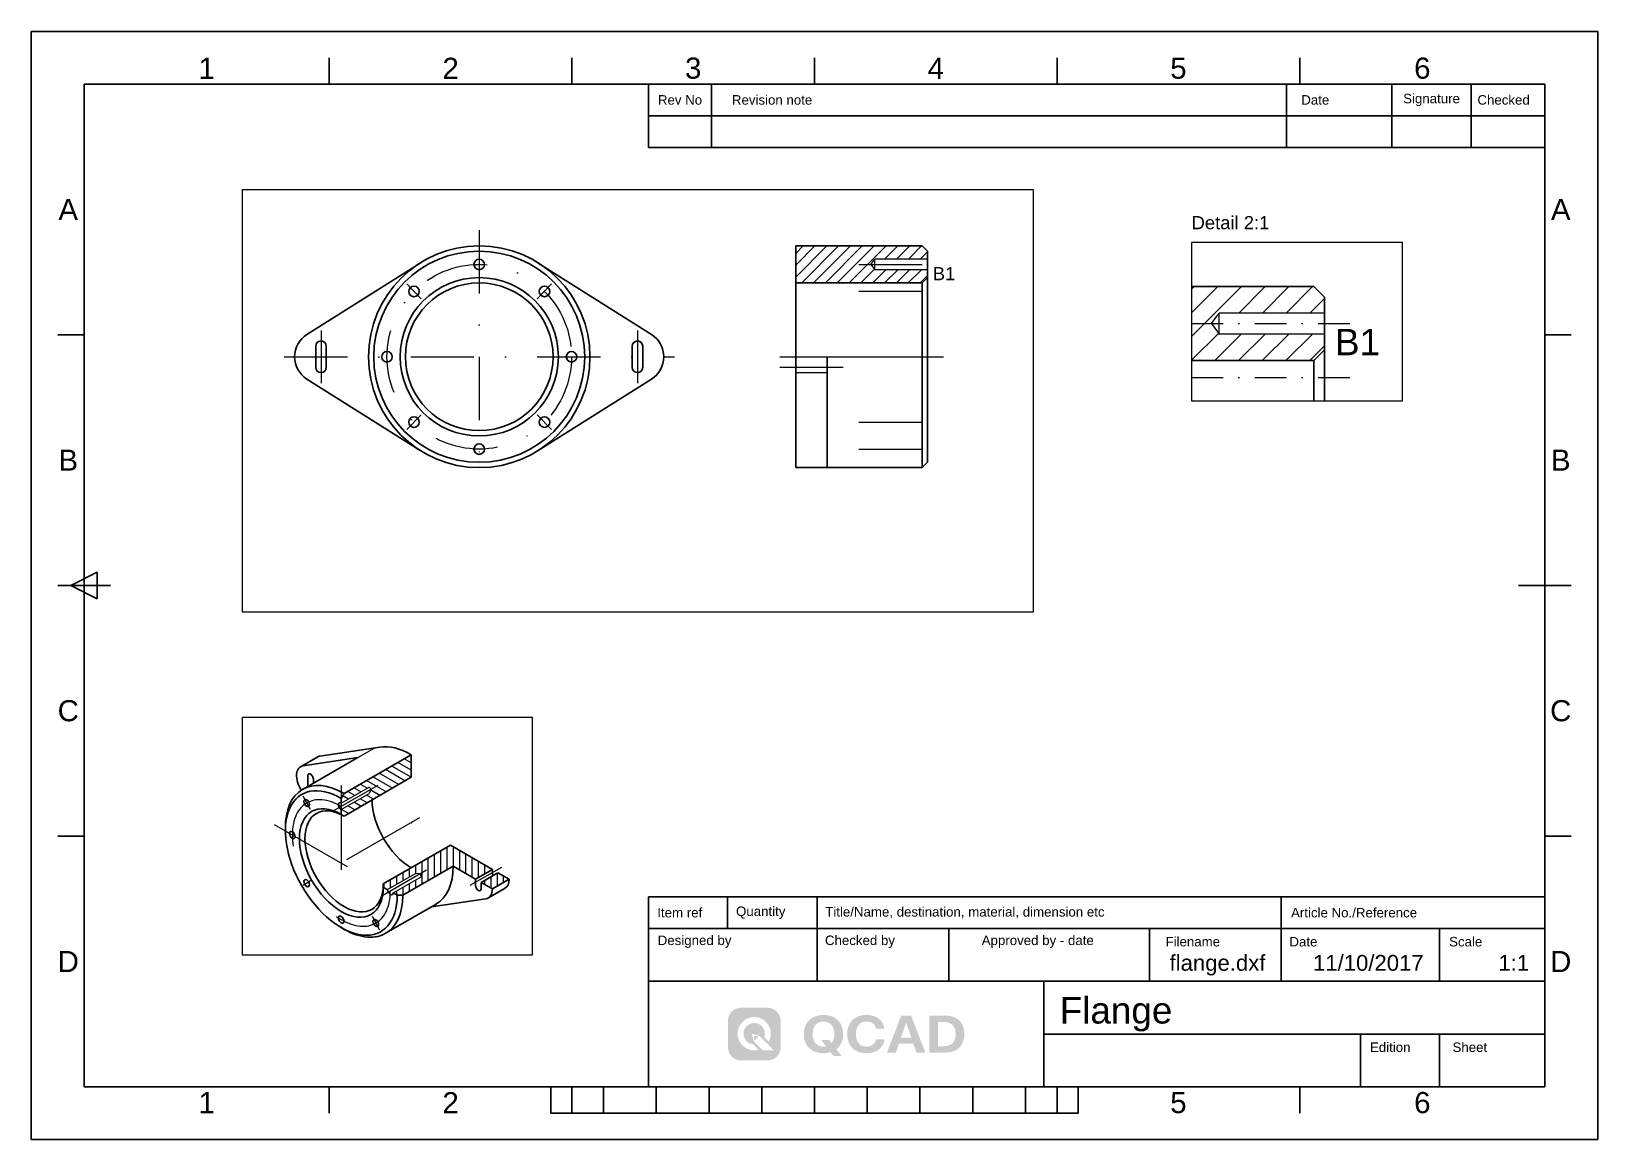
# Paper-space layout 'Layout' of a CAD drawing. Header units: millimetres. Extents: x 0 to 297, y 0 to 210.
# The model-space entities are those that its viewports show. They can reach past a viewport. Long polylines and large blocks are cut down to what shows.
import ezdxf
from ezdxf.enums import TextEntityAlignment as Align

# ---------------------------------------------------------------- set-up
doc = ezdxf.new("R2010")
doc.units = ezdxf.units.MM
doc.linetypes.add('DASHDOT', pattern=[24, 12, -5.95, 0.1, -5.95])
doc.linetypes.add('DASHED', pattern=[18, 12, -6])
doc.layers.get('0').update_dxf_attribs({"lineweight": 25})
for name, color, linetype, lineweight in [('border', 7, 'Continuous', 25), ('center', 1, 'DASHDOT', 9), ('hatch', 7, 'Continuous', 5), ('hidden', 7, 'DASHED', 18), ('revision', 7, 'Continuous', 25), ('thin', 7, 'Continuous', 13), ('thin2', 7, 'Continuous', 0), ('title', 7, 'Continuous', 25)]:
    doc.layers.add(name, color=color, linetype=linetype, lineweight=lineweight)
doc.layers.add('viewports', color=30, linetype='DASHED', lineweight=0, plot=False)
doc.styles.add('textstyle3', font='Arial.ttf')

# ---------------------------------------------------------------- blocks, each defined once
blk = doc.blocks.new('Revision')
at = {"layer": 'revision'}
for p, q in [((-169.9999999999999, 5.68e-14), (-14, 5.68e-14)), ((-170, -5.999999999999943), (-169.9999999999999, 5.68e-14)), ((-158.0000000000001, -5.999999999999886), (-157.9999999999999, 5.68e-14)), ((-48.99999999999997, -5.999999999999886), (-48.99999999999989, 5.68e-14)), ((-28.99999999999977, -6.000000000000284), (-28.99999999999989, 5.68e-14)), ((0, -5.68e-14), (-14, 5.68e-14)), ((-14, -5.999999999999943), (-14, 5.68e-14)), ((0, -6.000000000000057), (0, -5.68e-14)), ((0, -5.999999999999943), (-170, -5.999999999999943)), ((-170, -5.999999999999943), (-170, -11.99999999999994)), ((-170, -5.999999999999943), (-169.9999999999999, -5.999999999999943)), ((-169.9999999999999, -5.999999999999943), (-158.0000000000001, -5.999999999999943)), ((-158.0000000000001, -5.999999999999943), (-158.0000000000001, -11.99999999999994)), ((-158.0000000000001, -5.999999999999943), (-48.99999999999997, -6.000000000000284)), ((-48.99999999999997, -5.999999999999886), (-48.99999999999997, -11.99999999999994)), ((-48.99999999999997, -6.000000000000284), (-28.99999999999989, -6.000000000000284)), ((-28.99999999999977, -5.999999999999943), (-28.99999999999977, -11.99999999999994)), ((-28.99999999999989, -6.000000000000284), (-14, -6.000000000000284)), ((-14, -6.000000000000284), (-14, -11.99999999999994)), ((-14, -6.000000000000284), (2.274e-13, -6.000000000000284)), ((0, -11.99999999999994), (0, -5.999999999999943)), ((-170, -11.99999999999994), (0, -11.99999999999994))]:
    blk.add_line(p, q, dxfattribs=at)
at = {"layer": 'revision', "char_height": 1.8, "attachment_point": 5, "style": 'textstyle3'}
for s, insert in [('Rev No', (-164, -3.000000000000626)), ('Revision note', (-146.5429576580047, -3.000000000000471)), ('Date', (-43.55038933388607, -2.999999999999962)), ('Signature', (-21.49999999999989, -2.999999999999944)), ('Checked', (-7.837882783136308, -2.999999999999941))]:
    blk.add_mtext(s, dxfattribs=dict(at, insert=insert))
blk = doc.blocks.new('Title')
at = {"layer": 'title', "transparency": 33554687}
h = blk.add_hatch(color=256, dxfattribs=at)
edge = h.paths.add_edge_path(flags=0)
edge.add_arc((-149.9299033405268, 10.08096857729721), 3.149999999999917, 128.9692347175015, 285.5459817557481)
edge.add_line((-149.0856666896232, 7.046209200135566), (-150.1131479183119, 8.07369042882392))
edge.add_arc((-149.9299033405267, 10.0809685772971), 2.01562500000013, 122.6298025197768, 264.78392183753897, ccw=False)
edge.add_arc((-149.9299033405267, 10.08096857729721), 2.015625000000022, -18.5028061703959, 122.6298025197787, ccw=False)
edge.add_line((-148.0184697993211, 9.441307762349703), (-147.1593276479667, 8.582165610995059))
edge.add_arc((-149.9299033405268, 10.08096857729707), 3.150000000000072, 331.5878675208751, 488.9692347174991)
h.paths.add_polyline_path([(-146.1639562154642, 6.894629196138094), (-148.2419217032713, 6.894629196138094), (-150.0007988893705, 8.653506382237264), (-150.3810929677329, 10.07278320450341), (-148.961816145467, 9.69248912614081)], flags=0)
edge = h.paths.add_edge_path(flags=0)
edge.add_arc((-150.3053848157077, 9.99707505247785), 0.5906250000000846, 297.8395884069258, 332.1604115931037)
edge.add_line((-149.7831196301975, 9.721254519106747), (-149.2040708435997, 9.566098864358718))
edge.add_line((-149.2040708435997, 9.566098864358718), (-149.2434168924189, 9.410888379189156))
edge.add_line((-149.2434168924189, 9.410888379189156), (-149.7191981424189, 8.935107129189145))
edge.add_line((-149.7191981424189, 8.935107129189145), (-149.8744086275885, 8.895761080369862))
edge.add_line((-149.8744086275885, 8.895761080369862), (-150.0295642823363, 9.474809866967815))
edge = h.paths.add_edge_path(flags=0)
edge.add_line((-154.9088848085255, 7.499999999999613), (-154.9088848085255, 12.49999999999961))
edge.add_arc((-152.4088848085255, 12.49999999999961), 2.5, 90, 180, ccw=False)
edge.add_line((-152.4088848085255, 14.99999999999961), (-147.4088848085255, 14.99999999999961))
edge.add_arc((-147.4088848085255, 12.49999999999961), 2.5, 0, 90, ccw=False)
edge.add_line((-144.9088848085255, 12.49999999999961), (-144.9088848085255, 7.499999999999613))
edge.add_arc((-147.4088848085255, 7.499999999999613), 2.500000000000001, 270, 360, ccw=False)
edge.add_line((-147.4088848085255, 4.999999999999611), (-152.4088848085255, 4.999999999999613))
edge.add_arc((-152.4088848085255, 7.499999999999613), 2.5, 180, 270, ccw=False)
h = blk.add_hatch(color=256, dxfattribs=at)
edge = h.paths.add_edge_path(flags=0)
edge.add_arc((-128.5536750655657, 10.41084645260603), 4.03275727391253, 268.982654636682, 293.2709811761798)
edge.add_arc((-128.1537016304645, 9.481556664910595), 3.021046768920435, 293.2654780764486, 321.7118923858548)
edge.add_arc((-127.7575023856529, 9.14801230616325), 2.503451663008848, 322.0851587986762, 355.012206350865)
edge.add_line((-125.2635306851713, 8.93035343035304), (-125.2581945798352, 8.981288981288595))
edge.add_line((-125.2581945798352, 8.981288981288595), (-126.8270095486502, 8.981288981288595))
edge.add_line((-126.8270095486502, 8.981288981288595), (-126.8376817593224, 8.932778932778545))
edge.add_arc((-128.5176186618789, 9.316434440011484), 1.723188772247907, 320.6799138725868, 347.13569731426406, ccw=False)
edge.add_arc((-128.4103909992051, 9.251539436037195), 1.599213062460252, 292.6637467283017, 320.04428241592797, ccw=False)
edge.add_arc((-128.58635847881, 9.715289292864426), 2.095020820298023, 269.00855152557097, 292.2175917743985, ccw=False)
edge.add_arc((-128.6682900309225, 9.578463717547413), 1.958414436437905, 238.4677629663878, 271.33657511610863, ccw=False)
edge.add_arc((-128.673632927621, 9.4925887317835), 1.882857561473275, 203.7628450509019, 237.2396039358759, ccw=False)
edge.add_arc((-127.6430981745638, 9.931205321610234), 3.002797983402559, 178.5946407360622, 203.4990572130407, ccw=False)
edge.add_line((-130.6449929166336, 10.00485100485062), (-130.6449929166336, 10.00970200970163))
edge.add_arc((-127.6845549222395, 10.08575480897839), 2.961414720522913, 156.3314230250835, 181.4715883972596, ccw=False)
edge.add_arc((-128.6738047949181, 10.50531518437989), 1.886990874709695, 122.7697675987032, 155.9408907021047, ccw=False)
edge.add_arc((-128.673461893398, 10.42381057708547), 1.956200833341159, 88.58855617295472, 121.4859907163206, ccw=False)
edge.add_arc((-128.5811857569657, 10.27666773861358), 2.103212351737335, 67.55451256491159, 91.20122435624381, ccw=False)
edge.add_arc((-128.390723875357, 10.7706022490399), 1.574027635608114, 39.672911909459, 67.09756192135171, ccw=False)
edge.add_arc((-128.4467915326079, 10.74784451092908), 1.631813984244695, 12.505193336661819, 39.03115643239761, ccw=False)
edge.add_line((-126.8536900753307, 11.10117810117771), (-126.8323456539863, 11.01871101871063))
edge.add_line((-126.8323456539863, 11.01871101871063), (-125.2635306851713, 11.01871101871063))
edge.add_line((-125.2635306851713, 11.01871101871063), (-125.2688667905074, 11.06479556479518))
edge.add_arc((-127.7742664404003, 10.84666206529159), 2.514877656922723, 4.975929322821954, 37.7260311724856)
edge.add_arc((-128.1614348423361, 10.51974305034611), 3.021221854707394, 38.13703319915072, 66.54864424213295)
edge.add_arc((-128.5522365402834, 9.617205014266274), 4.004736238186995, 66.55812351813711, 91.04504880317475)
edge.add_arc((-128.72885054814, 9.505815646381736), 4.11676258237489, 88.5583451573192, 116.5914871143252)
edge.add_arc((-129.1685195468083, 10.48046510101392), 3.048708353397274, 117.4018415086635, 151.3104186892728)
edge.add_arc((-128.3544811883279, 10.11644045922424), 3.938213481508742, 152.3500642590392, 181.5883940745348)
edge.add_line((-132.2911814128221, 10.00727650727612), (-132.2911814128221, 10.00242550242514))
edge.add_arc((-128.3308510628716, 9.894019541990563), 3.961813768086128, 178.4320365102677, 207.5231742295873)
edge.add_arc((-129.1653904303455, 9.520827373453178), 3.049759811334418, 208.5507080365758, 242.5139207874807)
edge.add_arc((-128.7279643662322, 10.48332553776068), 4.105884954027358, 243.2978285918649, 271.433104822637)
edge = h.paths.add_edge_path(flags=0)
edge.add_line((-115.0928071924479, 7.710325710325323), (-115.0928071924479, 12.2896742896739))
edge.add_line((-115.0928071924479, 12.2896742896739), (-113.9562167558574, 12.2896742896739))
edge.add_arc((-113.8804723454786, 9.721594793880836), 2.569196277518791, 63.96809154059861, 91.68942482085839, ccw=False)
edge.add_arc((-113.551933718281, 10.4826957685308), 1.741555538163908, 26.73324048106798, 62.69092738581952, ccw=False)
edge.add_arc((-114.4053021825787, 10.11387034465666), 2.670175068260842, -1.7670805637814055, 25.564251615936882, ccw=False)
edge.add_line((-111.7363969360376, 10.03153153153115), (-111.7363969360376, 10.02182952182913))
edge.add_arc((-114.5816558621773, 9.931216457245915), 2.846701439254032, -24.49651317493658, 1.8240842597276128, ccw=False)
edge.add_arc((-113.5441384948836, 9.498356950615175), 1.723476963795728, 297.77794532131304, 334.2967068986745, ccw=False)
edge.add_arc((-113.8747473641536, 10.27179207687392), 2.562761637129807, 268.17827814967336, 296.2586779524749, ccw=False)
edge.add_line((-113.9562167558574, 7.710325710325323), (-115.0928071924479, 7.710325710325323))
h.paths.add_polyline_path([(-122.1123855810753, 9.294178794178407), (-121.1401086477493, 12.14171864171825), (-121.1080920157327, 12.14171864171825), (-120.1371617263587, 9.294178794178407)], flags=0)
h.paths.add_polyline_path([(-119.7633452946747, 8.197851697851313), (-119.1844260420667, 6.499999999999613), (-117.4902125978533, 6.499999999999613), (-120.1769416345823, 13.49999999999961), (-120.6491869568276, 13.49999999999961), (-121.1080920157327, 13.49999999999961), (-122.0712590288997, 13.49999999999961), (-124.7606561182968, 6.499999999999613), (-123.0664426740833, 6.499999999999613), (-122.4867204821513, 8.197851697851311)], flags=0)
edge = h.paths.add_edge_path(flags=0)
edge.add_line((-116.7043110039517, 6.499999999999613), (-113.7641169637576, 6.499999999999613))
edge.add_arc((-113.6419903532868, 10.82029394554874), 4.322019746013839, 268.3807869325386, 295.4347609054239)
edge.add_arc((-113.0766870304945, 9.517858053036027), 2.903445559047405, 296.399054500746, 331.3344461639245)
edge.add_arc((-113.97329240683, 9.916017662840632), 3.881993551963396, 332.5261890634412, 361.6335354573815)
edge.add_line((-110.0928764925171, 10.02668052668014), (-110.0928764925171, 10.03638253638214))
edge.add_arc((-113.8591147330019, 10.15392234751298), 3.768071932871047, 358.2124471439603, 387.945941847598)
edge.add_arc((-113.022554964027, 10.5155788293847), 2.860497639346603, 29.39947838428482, 64.4410657172185)
edge.add_arc((-113.6413632807683, 9.065876596480232), 4.435822226411441, 65.30916612063886, 91.585763720029)
edge.add_line((-113.7641169637576, 13.49999999999961), (-116.7043110039517, 13.49999999999961))
edge.add_line((-116.7043110039517, 13.49999999999961), (-116.7043110039517, 6.499999999999613))
edge = h.paths.add_edge_path(flags=0)
edge.add_arc((-136.7412098377775, 9.641534656289778), 2.021733969784719, 268.40692659111426, 282.6749508501745, ccw=False)
edge.add_arc((-136.8481701575418, 9.647794211983028), 2.027847352208308, 238.95395526869538, 271.43419224362276, ccw=False)
edge.add_arc((-136.8739045920206, 9.524004078946698), 1.908975390590859, 204.4497807992886, 237.6994596772339, ccw=False)
edge.add_arc((-135.9463475658585, 9.925754116705876), 2.919692373458452, 178.5904611561906, 204.0928425521308, ccw=False)
edge.add_line((-138.8651564647971, 9.997574497574108), (-138.8651564647971, 10.00727650727612))
edge.add_arc((-135.9633351242826, 10.08199353538806), 2.902783100156708, 155.7680211830794, 181.4749442443949, ccw=False)
edge.add_arc((-136.8827488243121, 10.47936138725288), 1.901344524711323, 121.98846286409369, 155.3159826965185, ccw=False)
edge.add_arc((-136.8456277519739, 10.34240401053516), 2.037584331771211, 88.64417491295, 120.8335590870044, ccw=False)
edge.add_arc((-136.7464531092662, 10.34569371810688), 2.034362589254076, 59.071177421084485, 91.43545886533752, ccw=False)
edge.add_arc((-136.7141795979014, 10.48076890574751), 1.902364490749387, 24.502777463887128, 57.81392659811661, ccw=False)
edge.add_arc((-137.6403751015715, 10.07958050290848), 2.911598176722835, -1.4229778452722144, 24.127505917196174, ccw=False)
edge.add_line((-134.7296748293155, 10.00727650727612), (-134.7296748293155, 9.99757449757412))
edge.add_arc((-137.6627182986436, 9.927521728700182), 2.933879919730033, -23.90312346714819, 1.368191470519207, ccw=False)
edge.add_arc((-136.725732522582, 9.523951242732686), 1.913764284240478, 320.1573912361254, 335.77648182647755, ccw=False)
edge.add_line((-135.2563303630758, 8.297839082580605), (-135.7248584744991, 8.898821898821511))
edge.add_line((-135.7248584744991, 8.898821898821511), (-137.2563207059614, 8.898821898821511))
edge.add_line((-137.2563207059614, 8.898821898821511), (-136.2976015983344, 7.669069200450382))
edge = h.paths.add_edge_path(flags=0)
edge.add_arc((-136.2533926640879, 9.57320112383281), 3.104275492023684, 307.9806458378332, 331.0995542535796)
edge.add_arc((-136.974439530921, 9.89638888995007), 3.892268659100162, 332.0643157043685, 361.4896611678372)
edge.add_line((-133.083486333127, 9.99757449757411), (-133.083486333127, 10.00727650727613))
edge.add_arc((-136.9605642884569, 10.10942716365932), 3.878423420451186, 358.4907582943637, 387.9874607314392)
edge.add_arc((-136.2505624943079, 10.423739275811), 3.104454811228105, 29.01431525553152, 62.59645740406993)
edge.add_arc((-136.6909251130597, 9.45600218961832), 4.166633992687684, 63.34532682389253, 91.46452090953858)
edge.add_arc((-136.9017289320198, 9.45862185091805), 4.163960075532795, 88.56450681958593, 116.6245114612408)
edge.add_arc((-137.3373872378583, 10.41756329010152), 3.111726400211202, 117.3661890789137, 150.9043409553736)
edge.add_arc((-136.6457297585708, 10.10853726782456), 3.866941250493447, 151.886773631227, 181.5005341713651)
edge.add_line((-140.5113449609856, 10.00727650727612), (-140.5113449609856, 9.997574497574108))
edge.add_arc((-136.6134422171685, 9.896872157437125), 3.899203349604435, 178.5200923968418, 207.9098616030942)
edge.add_arc((-137.3524052402506, 9.563782772826645), 3.090709551302921, 208.8655267658889, 242.6342484497564)
edge.add_arc((-136.9040817472698, 10.55347004989038), 4.176107625661428, 243.413244796462, 271.4636074117806)
edge.add_arc((-136.6875183908417, 10.54003570689368), 4.162761729376481, 268.4872108894504, 287.4424773854042)
edge.add_line((-135.4397382411537, 6.56868456230751), (-134.8737496733903, 5.842688842688457))
edge.add_line((-134.8737496733903, 5.842688842688457), (-133.3422874419281, 5.842688842688457))
edge.add_line((-133.3422874419281, 5.842688842688457), (-134.3430362560325, 7.126353207721053))
at = {"layer": 'title'}
for p, q in [((-170, 29.99999999999873), (-170, 35.99999999999881)), ((-170, 35.99999999999881), (0, 35.9999999999989)), ((-155, 29.99999999999897), (-155, 35.99999999999887)), ((-137.9999999999999, 29.99999999999864), (-138, 35.99999999999938)), ((-50, 29.99999999999931), (-50, 35.99999999999864)), ((0, 0), (0, 35.9999999999989)), ((-170, 29.99999999999873), (0, 29.99999999999847)), ((-170, 3.695e-13), (-170, 29.99999999999873)), ((-138, 19.99999999999907), (-137.9999999999999, 29.99999999999864)), ((-113, 19.99999999999865), (-112.9999999999999, 29.99999999999856)), ((-75, 19.99999999999902), (-74.9999999999999, 29.99999999999826)), ((-50, 19.9999999999986), (-50, 29.99999999999931)), ((-19.99999999999994, 19.99999999999849), (-20, 29.99999999999853)), ((-170, 19.999999999999), (0, 19.99999999999866)), ((-95, -1.2506e-12), (-95, 19.99999999999876)), ((-95, 9.99999999999924), (0, 10)), ((-35, -2.6859e-12), (-35, 9.99999999999924)), ((-20, -2.2453e-12), (-20, 9.999999999999197)), ((0, 0), (0, 10)), ((-170, 3.695e-13), (0, 0))]:
    blk.add_line(p, q, dxfattribs=at)
at = {"style": 'textstyle3'}
for tag, p in [('Filename', (-53.00000000000001, 22.0000000000001)), ('Date', (-22.99999999999994, 22.00000000000004)), ('Scale', (-3, 22))]:
    blk.add_attdef(tag, text='', height=3, dxfattribs=at).set_placement(p, align=Align.RIGHT)
blk.add_attdef('Title', text='', height=5, dxfattribs=at).set_placement((-92, 17), align=Align.TOP_LEFT)
at = {"layer": 'title', "char_height": 1.8, "attachment_point": 5, "style": 'textstyle3'}
for s, insert in [('Item ref', (-164.0480687203525, 32.99999999999875)), ('Quantity', (-148.6949180353247, 32.99999999999884)), ('Title/Name, destination, material, dimension etc', (-109.9853785422227, 32.99999999999883)), ('Article No./Reference', (-36.19225641992971, 32.99999999999891)), ('Designed by', (-161.238768807773, 27.49999999999873)), ('Checked by', (-129.8791418766524, 27.49999999999872)), ('Approved by - date', (-96.1675429256978, 27.49999999999871)), ('Filename', (-66.7678926777722, 27.49999999999862)), ('Date', (-45.79614216758539, 27.49999999999858)), ('Scale', (-15.02450824142329, 27.4999999999985)), ('Edition', (-29.33233802874713, 7.4999999999998)), ('Sheet', (-14.24051756814532, 7.499999999999916))]:
    blk.add_mtext(s, dxfattribs=dict(at, insert=insert))
blk = doc.blocks.new('Border')
at = {"layer": 'border'}
for p, q in [((0, 0), (5.68e-14, 210)), ((5.68e-14, 210), (297.0000000000001, 210)), ((297.0000000000001, 210), (297, -2.84e-14)), ((56.50000000000006, 205), (56.50000000000006, 200)), ((102.5000000000001, 205), (102.5000000000001, 199.9999999999999)), ((148.5000000000001, 200), (148.5000000000001, 205)), ((194.5000000000001, 205), (194.5000000000001, 200)), ((240.5000000000001, 205), (240.5000000000001, 200)), ((10.00000000000006, 200), (10.00000000000006, 200)), ((10.00000000000006, 200), (10.00000000000006, 200)), ((56.50000000000006, 200), (10.00000000000006, 200)), ((10.00000000000006, 200), (10.00000000000006, 152.5)), ((56.50000000000006, 200), (56.50000000000006, 200)), ((102.5000000000001, 199.9999999999999), (56.50000000000006, 200)), ((148.5000000000001, 200), (102.5000000000001, 199.9999999999999)), ((194.5000000000001, 200), (148.5000000000001, 200)), ((240.5000000000001, 199.9999999999999), (194.5000000000001, 200)), ((287.0000000000001, 200), (240.5000000000001, 199.9999999999999)), ((287.0000000000001, 200), (287.0000000000001, 200)), ((287, 155), (287.0000000000001, 200)), ((287.0000000000001, 200), (287.0000000000001, 200)), ((287, 155), (287.0000000000001, 54.99999999999997)), ((10.00000000000006, 152.5), (5.000000000000057, 152.5)), ((10.00000000000006, 152.5), (10.00000000000006, 105)), ((287, 152.5), (292, 152.5)), ((7.5, 105), (12.50000000000011, 107.5000000000002)), ((12.50000000000011, 107.5000000000002), (12.50000000000003, 102.5)), ((5.000000000000085, 105.0000000000001), (15.00000000000003, 105)), ((12.50000000000003, 102.5), (7.5, 105)), ((10.00000000000006, 105), (10.00000000000006, 57.49999999999994)), ((282, 105), (292, 105)), ((10.00000000000006, 57.49999999999994), (5.000000000000114, 57.49999999999994)), ((10.00000000000006, 57.49999999999994), (10.00000000000006, 10)), ((287.0000000000001, 57.49999999999996), (292.0000000000001, 57.49999999999996)), ((286.9999999999999, 9.999999999999972), (287.0000000000001, 54.99999999999997)), ((10.00000000000006, 10), (10.00000000000006, 10)), ((10.00000000000006, 10), (56.50000000000003, 10)), ((56.50000000000003, 10), (56.50000000000006, 4.999999999999972)), ((56.50000000000003, 10), (56.50000000000003, 10)), ((56.50000000000003, 10), (102.5, 10.00000000000003)), ((98.49999999999997, 10.00000000000003), (198.5, 10.00000000000009)), ((98.49999999999997, 10.00000000000003), (98.49999999999997, 5.000000000000369)), ((102.5, 10.00000000000003), (102.5, 4.999999999999972)), ((102.5, 10.00000000000003), (148.5, 10.00000000000006)), ((108.5, 4.999999999999915), (108.5, 9.999999999999886)), ((118.5, 4.999999999999943), (118.5, 10.00000000000003)), ((128.5, 5.000000000000199), (128.5, 9.999999999999972)), ((138.5, 5.000000000000341), (138.5, 9.999999999999972)), ((148.5, 10.00000000000003), (148.5, 5)), ((148.5, 10.00000000000006), (194.5, 10)), ((158.5, 4.999999999999943), (158.5, 10.00000000000006)), ((168.5, 5.000000000000057), (168.5, 9.999999999999972)), ((178.5, 4.999999999999943), (178.5, 10.00000000000009)), ((188.5, 4.999999999999972), (188.5, 10.00000000000003)), ((194.5, 10), (194.5, 5)), ((194.5, 10), (240.5, 10)), ((198.5, 5.000000000000085), (198.5, 10.00000000000009)), ((240.5, 10), (240.5, 5)), ((240.5, 10), (286.9999999999999, 9.999999999999972)), ((286.9999999999999, 9.999999999999972), (286.9999999999999, 9.999999999999972)), ((98.49999999999997, 5.000000000000369), (198.5, 5.000000000000085)), ((297, -2.84e-14), (0, 0))]:
    blk.add_line(p, q, dxfattribs=at)
blk.add_blockref('Revision', (287.0000000000001, 200))
blk.add_blockref('Title', (286.9999999999998, 9.999999999999972)).add_auto_attribs({'Filename': 'flange.dxf', 'Title': 'Flange', 'Date': '11/10/2017', 'Scale': '1:1'})
at = {"layer": 'border', "char_height": 4, "attachment_point": 5, "style": 'textstyle3'}
for s, insert in [('1', (33.25000000000005, 203)), ('2', (79.50000000000006, 203)), ('3', (125.5000000000001, 203)), ('4', (171.5, 203)), ('5', (217.5000000000001, 203)), ('6', (263.7500000000001, 203)), ('A', (7.000000000000078, 176.25)), ('A', (290.0000000000001, 176.25)), ('B', (7.000000000000085, 128.75)), ('B', (290.0000000000001, 128.75)), ('C', (7.000000000000091, 81.24999999999991)), ('C', (290.0000000000001, 81.2499999999999)), ('D', (7.000000000000109, 33.74999999999994)), ('D', (290.0000000000002, 33.75000000000023)), ('1', (33.25000000000006, 6.99999999999997)), ('2', (79.50000000000006, 6.999999999999982)), ('5', (217.4999999999999, 6.999999999999771)), ('6', (263.7499999999998, 7.000000000000653))]:
    blk.add_mtext(s, dxfattribs=dict(at, insert=insert))

msp = doc.modelspace()

# ---------------------------------------------------------------- hatches: boundary and pattern name
at = {"layer": 'hatch', "transparency": 33554687}
h = msp.add_hatch(dxfattribs=at)
h.set_pattern_fill('ANSI31', color=256, scale=0.5, style=0, pattern_type=0)
h.set_pattern_definition([(45, (0, 0), (-1.122532015133644, 1.122532015133644), [])])
h.paths.add_polyline_path([(85, 18.5), (85, 20), (84, 21), (60, 21), (60, 14), (84, 14), (85, 15), (85, 16.5), (75.00000000000001, 16.5), (74.27345747199463, 17.50000000000001), (75, 18.5)], flags=0)

# ---------------------------------------------------------------- linework, layer by layer
for p, q in [((60, -21), (60, 21)), ((60, 21), (84, 21)), ((85, 20), (84, 21)), ((85, 20), (85, -20)), ((-32.66666666666666, 4.229525846816514), (-11.2, 17.76400855662934)), ((32.66666666666666, 4.229525846816506), (11.2, 17.76400855662933)), ((85, 15), (83.99999999999999, 14)), ((60, 14), (84, 14)), ((84, -21), (84, 14)), ((-31, -1.999999999999996), (-31, 2.000000000000014)), ((-29, -2), (-29, 2.000000000000004)), ((29, -2), (29, 2)), ((31, -2), (31, 2)), ((66, 0), (66, -21)), ((-32.66666666666666, -4.229525846816493), (-11.19999999999999, -17.76400855662934)), ((32.66666666666666, -4.229525846816509), (11.19999999999999, -17.76400855662934)), ((84, -21), (85, -20)), ((84, -21), (60, -21)), ((64.57884801090319, -53.00428852371279), (79.7580735803744, -50.71715963514946)), ((59.8312434758538, -55.60783676310691), (64.07388416297309, -53.15834702032376)), ((60.3362073237839, -55.45377826649598), (74.19658083644671, -53.36536733130005)), ((60.3548072443412, -61.32230935136443), (74.19658083644677, -53.36536733130004)), ((87.67766952966367, -52.64736453892118), (70.70710678118661, -62.44532351005389)), ((87.67766952966372, -58.36284060541527), (87.67766952966369, -52.64736453892117)), ((61.51471862576139, -60.65553442191192), (61.51471862576139, -57.95459231495141)), ((62.92893218813461, -59.84257391183617), (62.92893218813461, -58.77108889587915)), ((87.67766952966369, -58.36284060541526), (70.70710678118661, -68.16079957654797)), ((70, -63.67006838144547), (70.70710678118661, -62.44532351005389)), ((70, -63.67006838144547), (70, -64.91545078704515)), ((70, -66.54793301580698), (70, -67.7476505096505)), ((70, -67.75255128608411), (70.70710678118661, -68.16079957654797)), ((97.57716446627452, -75.5092688048969), (80.6066017177983, -85.30722777603023)), ((108.1837661840736, -81.63299316185544), (97.57716446627452, -75.5092688048969)), ((98.28427124746258, -80.81649658092807), (85.55634918610406, -88.16496580927887)), ((103.9411254969543, -84.08248290463865), (98.28427124746258, -80.81649658092809)), ((108.1837661840736, -81.63299316185548), (103.9411254969543, -84.08248290463865)), ((108.1837661840736, -83.26598632371093), (108.1837661840736, -81.63299316185548)), ((105.3553390593274, -84.89897948556637), (109.5979797464467, -82.4494897427832)), ((112.4264068711929, -84.08248290463865), (109.5979797464467, -82.44948974278317)), ((103.9411254969543, -85.7154760664941), (103.9411254969543, -84.08248290463865)), ((108.1837661840736, -86.53197264742185), (112.4264068711929, -84.08248290463865)), ((80.6066017177983, -85.30722777603023), (80.60660171779821, -86.12372435695795)), ((80.60660171779821, -86.12372435695795), (81.7031636075732, -86.75682465920262)), ((105.3553390593274, -86.53197264742184), (105.3553390593274, -84.89897948556639)), ((108.1837661840736, -86.53197264742185), (105.3553390593274, -84.89897948556639)), ((83.11563701681273, -87.57231656225024), (84.14213562373101, -88.16496580927728)), ((107.1907082503708, -88.79548684199557), (111.4333489374901, -86.3459970992124)), ((84.14213562373101, -88.16496580927728), (85.55634918610409, -88.16496580927728)), ((106.533850361305, -89.03278669587728), (92.75939468924881, -91.10825196567049)), ((81.37237460423725, -97.67981564202378), (93.95161214102299, -90.42021129814708)), ((70.70710678118661, -96.73817990901838), (70, -96.32993161855453))]:
    msp.add_line(p, q)
for centre, radius in [((0, 0), 21), ((0, 0), 20), ((0, 17.5), 1), ((0, 0), 15), ((0, 0), 14), ((-12.37436867076458, 12.37436867076458), 1), ((12.37436867076458, 12.37436867076458), 1), ((-17.5, 2.1e-15), 1), ((17.5, -4.3e-15), 1), ((-12.37436867076458, -12.37436867076458), 1), ((12.37436867076458, -12.37436867076458), 1), ((-3.2e-15, -17.5), 1)]:
    msp.add_circle(centre, radius)
for centre, radius, start, end in [((-30.00000000000001, 1.07e-14), 5, 122.2309526355021, 237.7690473644979), ((-30, 2), 1, 0, 180), ((30, 2), 1, 0, 180), ((30, 0), 5, 302.2309526355021, 57.7690473644979), ((-30, -2), 1, 180, 0), ((30, -2), 1, 180, 0)]:
    msp.add_arc(centre, radius, start, end)
for centre, major_axis, ratio, start_param, end_param in [((87.67766952966369, -69.79379273840341), (10.49999999999999, -18.18653347947323), 0.5773502691896256, 2.356194490192344, 2.918730662835038), ((66.46446609406732, -57.54634402448755), (2.499999999999997, -4.330127018922197), 0.5773502691896257, 2.918730734736202, 3.18445457244312), ((62.22182540694804, -59.99583376727074), (2.499999999999997, -4.330127018922197), 0.5773502691896257, 2.918730734736203, 4.760056002274903), ((62.22182540694806, -58.36284060541529), (0.5000000000000002, -0.866025403784439), 0.5773502691896257, 0.7853981633974425, 3.926990816987236), ((70, -79.99999999999999), (10, -17.3205080756888), 0.5773502691896257, 2.356194490192344, 7.068583470577035), ((70.70710678118661, -79.59175170953617), (10.49999999999999, -18.18653347947323), 0.5773502691896256, 2.356194490192344, 3.943728366602519), ((70.00000000000001, -80), (7.499999999999989, -12.99038105676659), 0.5773502691896258, 2.356194490192347, 7.068583470577035), ((70.70710678118661, -79.59175170953614), (6.999999999999992, -12.12435565298215), 0.5773502691896257, 2.356194490192343, 7.068583470577027), ((69.98231293140043, -65.70084273340085), (0.5000000000000002, -0.866025403784439), 0.5773502691896257, 2.331178588842846, 5.522803045131635), ((87.67766952966372, -69.79379273840345), (6.999999999999992, -12.12435565298215), 0.5773502691896257, 3.926990816987237, 5.497787143782089), ((83.43502884254238, -72.24328248118698), (10.49999999999999, -18.18653347947323), 0.5773502691896256, 6.281396633906201, 7.068583470576945), ((108.8908729652601, -82.04124145231933), (2.499999999999997, -4.330127018922197), 0.5773502691896257, 6.266047226033842, 7.068583470577033), ((104.6482322781409, -86.12372435695798), (0.5000000000000002, -0.866025403784439), 0.5773502691896257, 3.926990816987232, 7.068583470577025), ((82.40940031219296, -87.12407835553574), (0.5000000000000002, -0.866025403784439), 0.5773502691896257, 3.976603849716482, 7.018970437847792), ((104.6482322781409, -84.49073119510254), (2.499999999999997, -4.330127018922197), 0.5773502691896257, 6.060323388325995, 7.068583470577033), ((70.70710678118661, -79.59175170953617), (10.49999999999999, -18.18653347947323), 0.5773502691896256, 5.450150081157731, 7.068583470577035)]:
    msp.add_ellipse(centre, major_axis=major_axis, ratio=ratio, start_param=start_param, end_param=end_param)
for centre in [(61.25000000000151, -64.84455543377146), (57.60805560751248, -72.92650517069356), (61.25000000000001, -85.09257899073174), (69.98231293140041, -94.29886060007934), (78.71462586280225, -95.17578543391511)]:
    msp.add_ellipse(centre, major_axis=(0.5000000000000002, -0.866025403784439), ratio=0.5773502691896257)
for p in [(87.67766952966372, -69.79379273840345), (70.00000000000001, -80.00000000000001)]:
    msp.add_point(p)
at = {"layer": 'center'}
for p, q in [((0, 24), (0, -24)), ((71.99999999999999, 17.5), (88, 17.5)), ((-11, 11), (-13.7, 13.8)), ((11, 11), (13.7, 13.8)), ((71.99999999999999, 12.39933150360106), (88, 12.39933150360106)), ((-30.00000000000001, 5.000000000000014), (-30.00000000000001, -4.999999999999993)), ((30, 5), (30, -5)), ((-37, 0), (37, 0)), ((57, 0), (88, 0)), ((57, -2), (69, -2)), ((-11, -11), (-13.7, -13.8)), ((11, -11), (13.7, -13.8)), ((71.99999999999999, -12.37436867076458), (88, -12.37436867076458)), ((71.99999999999999, -17.5), (88, -17.5)), ((79.1923881554251, -60.40408205773457), (67.8786796564404, -66.93605470515638)), ((70, -60.40408205773458), (70, -99.59591794226544)), ((62.221825406948, -66.52780641469253), (60.3126370977443, -63.13934560384247)), ((89.79898987322329, -68.56904786701183), (67.8786796564404, -81.2247448713916)), ((52.99347938087249, -70.26458750585313), (87.00652061912749, -89.7354124941469)), ((110.4984501604467, -81.11310632593528), (102.5269119345812, -85.71547606649415)), ((91.56675682618967, -81.8371173070874), (80.25304832720494, -88.3690899545092)), ((62.221825406948, -84.49073119510251), (60.3126370977443, -85.6746512374477)), ((77.77817459305211, -93.4721935853075), (79.6873629022557, -96.86065439615754))]:
    msp.add_line(p, q, dxfattribs=at)
msp.add_circle((0, 0), 17.5, dxfattribs=at)
msp.add_ellipse((70.00000000000001, -80), major_axis=(8.749999999999993, -15.15544456622769), ratio=0.5773502691896258, start_param=2.356194490192346, end_param=7.068583470577034, dxfattribs=at)
at = {"layer": 'hatch'}
for p, q in [((87.67766952966369, -52.86357929138408), (87.49042206135789, -52.75547191515263)), ((87.67766952966369, -56.5297535007382), (84.3154220613579, -54.58855901982969)), ((87.67766952966369, -54.69666639606114), (85.90292206135791, -53.67201546749116)), ((86.09016952966371, -59.27938415775379), (81.1404220613579, -56.42164612450675)), ((87.67766952966369, -58.36284060541526), (82.72792206135779, -55.50510257216822)), ((84.5026695296637, -60.19592771009232), (79.55292206135789, -57.33818967684527)), ((81.3276695296637, -62.02901481476939), (76.3779220613579, -59.17127678152235)), ((82.9151695296637, -61.11247126243086), (77.96542206135791, -58.25473322918382)), ((76.5581890143242, -61.10844106002054), (74.79042206135779, -60.08782033386088)), ((73.38318901432419, -62.94152816469759), (71.61542206135789, -61.92090743853794)), ((74.9706890143242, -62.02498461235906), (73.2029220613579, -61.00436388619941)), ((79.74016952966369, -62.94555836710792), (77.45035649314491, -61.6235341940799)), ((71.79568901432421, -63.85807171703613), (70.3675144212722, -63.03351473128775)), ((76.5651695296637, -64.77864547178498), (74.7974025766973, -63.75802474562532)), ((78.15266952966371, -63.86210191944645), (76.3849025766973, -62.84148119328679)), ((70.2081890143242, -64.77461526937466), (70, -64.65441728591225)), ((74.9776695296637, -65.69518902412351), (73.20990257669729, -64.67456829796384)), ((71.80266952966369, -67.52827612880057), (70.0349025766973, -66.5076554026409)), ((73.3901695296637, -66.61173257646205), (71.62240257669731, -65.59111185030238)), ((95.07436867076461, -76.9542586311623), (95.07436867076461, -82.6697346976564)), ((96.66186867076462, -76.03771507882378), (96.66186867076462, -81.75319114531786)), ((98.24936867076462, -75.89736608330975), (98.24936867076462, -80.83664759297933)), ((99.83686867076463, -76.81390963564829), (99.83686867076463, -81.71288912121467)), ((93.48686867076464, -77.87080218350083), (93.48686867076464, -83.58627824999492)), ((101.4243686707646, -77.73045318798681), (101.4243686707646, -82.62943267355321)), ((103.0118686707646, -78.64699674032535), (103.0118686707646, -83.54597622589175)), ((90.31186867076462, -79.70388928817789), (90.31186867076462, -85.41936535467198)), ((91.89936867076463, -78.78734573583937), (91.89936867076463, -84.50282180233344)), ((104.5993686707646, -79.5635402926639), (104.5993686707646, -83.702446031047)), ((87.13686867076461, -81.53697639285497), (87.13686867076461, -83.57821784517428)), ((88.72436867076462, -80.62043284051643), (88.72436867076462, -82.66167429283574)), ((106.1868686707647, -80.48008384500245), (106.1868686707647, -82.78590247870845)), ((107.7743686707647, -81.39662739734102), (107.7743686707647, -81.86935892636993)), ((85.54936867076464, -82.45351994519349), (85.54936867076464, -84.4947613975128)), ((109.3618686707647, -82.58580853588684), (109.3618686707647, -85.85179485959775)), ((82.37436867076462, -84.28660704987055), (82.37436867076462, -86.32784850218987)), ((83.96186867076463, -83.37006349753202), (83.96186867076463, -85.41130494985134)), ((88.72436867076462, -84.2946674546912), (88.72436867076462, -86.3359089070105)), ((106.1868686707647, -84.4188956405639), (106.1868686707647, -85.37906333056885)), ((107.7743686707647, -83.50235208822536), (107.7743686707647, -86.29560688290742)), ((110.9493686707647, -83.22971450201815), (110.9493686707647, -84.93525130725922)), ((80.78686867076462, -85.20315060220908), (80.78686867076462, -86.22780153077906)), ((85.54936867076464, -86.12775455936826), (85.54936867076464, -88.16496580927725)), ((87.13686867076461, -85.21121100702973), (87.13686867076461, -87.25245245934904)), ((83.96186867076463, -87.0442981117068), (83.96186867076463, -88.06088863545612))]:
    msp.add_line(p, q, dxfattribs=at)
at = {"layer": 'hidden'}
msp.add_line((60, -3.000000000000009), (66, -3.000000000000009), dxfattribs=at)
at = {"layer": 'thin'}
for p, q in [((74.27345747199463, 17.5), (75, 18.5)), ((75, 16.5), (75.00000000000001, 18.5)), ((85, 18.5), (75, 18.5)), ((74.27345747199463, 17.5), (75, 16.5)), ((85, 16.5), (75, 16.5)), ((60, 0), (85, 0)), ((70, -64.89481325283707), (77.0710678118655, -60.81233034819844)), ((77.58481096023851, -61.33221718411868), (77.0710678118655, -60.81233034819844)), ((77.58481096023851, -61.33221718411868), (77.0710678118655, -62.44532351005389)), ((70, -66.52780641469252), (77.0710678118655, -62.44532351005389)), ((81.66726188957801, -86.73609679265375), (88.73832970144349, -82.65361388801512)), ((89.95917963100305, -82.76525243347149), (88.73832970144349, -82.65361388801512)), ((89.95917963100305, -82.76525243347149), (90.1525432638166, -83.47011046894285)), ((83.08147545195112, -87.55259337358147), (90.1525432638166, -83.47011046894285))]:
    msp.add_line(p, q, dxfattribs=at)
at = {"layer": 'thin2'}
msp.add_line((74.19658083644677, -53.36536733130004), (78.46423057359617, -50.91210935142616), dxfattribs=at)

# ---------------------------------------------------------------- texts
at = {"insert": (86, 17), "char_height": 2.5, "attachment_point": 1, "style": 'textstyle3'}
msp.add_mtext('B\\S^ 1;', dxfattribs=at)

psp = doc.layouts.new('Layout')

# ---------------------------------------------------------------- block references
psp.add_blockref('Border', (0, 0))

# ---------------------------------------------------------------- texts
at = {"layer": 'border', "insert": (220, 175), "char_height": 2.5, "attachment_point": 1, "style": 'textstyle3'}
psp.add_mtext('Detail 2:1', dxfattribs=at)

# ---------------------------------------------------------------- viewports
at = {"layer": 'viewports'}
psp.add_viewport(center=(115, 140), size=(150, 80), view_center_point=(30.06894329896892, -8.340850515463671), view_height=80, dxfattribs=at)
for center, size, view_center_point, view_height, status in [((240, 155), (40.00000000000003, 30.00000000000001), (82.40070343559645, 17.6875), 15.00000000000001, 4), ((67.5, 57.5), (55, 45), (81.62697703703697, -73.2320601851852), 60, 3)]:
    psp.add_viewport(center=center, size=size, view_center_point=view_center_point, view_height=view_height, status=status, dxfattribs=at)

doc.saveas('drawing.dxf')
